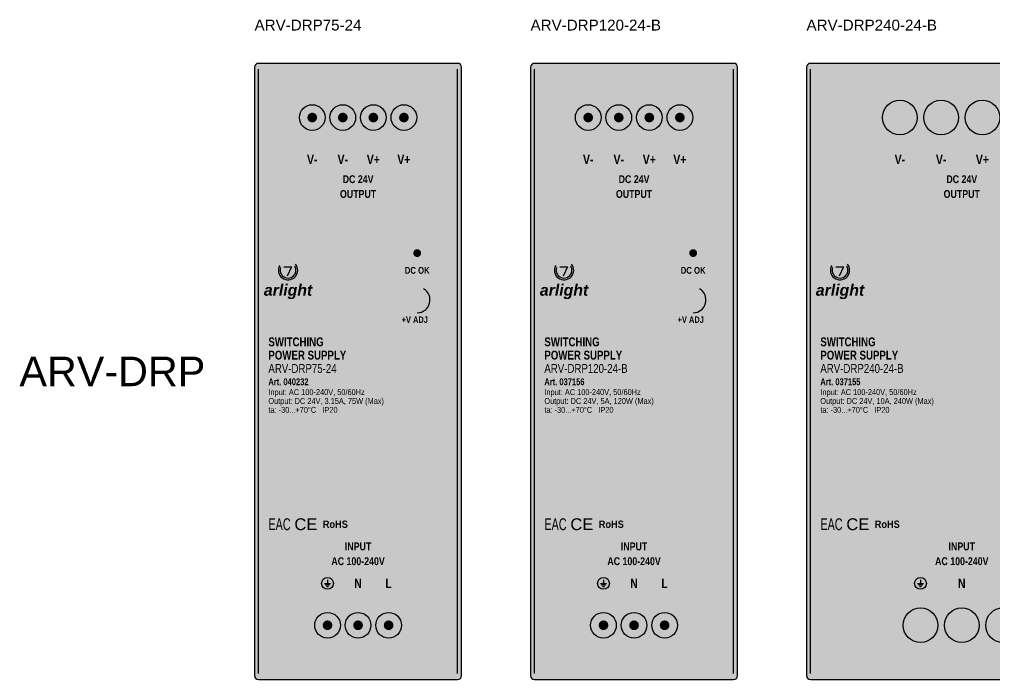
# Model space of a CAD drawing. Header units: millimetres. Extents: x -123 to 1275, y -651 to 54.
# Drawn here: x -47.7 to 150.1, y -323.1 to -189.2 of the extents above; entities that cross this region are included whole.
import ezdxf
from ezdxf.enums import TextEntityAlignment as Align

# ---------------------------------------------------------------- set-up
doc = ezdxf.new("R2010")
doc.units = ezdxf.units.MM
doc.styles.add('AL_Arial', font='arial.ttf')
doc.styles.add('AL_ArialBd', font='arialbd.ttf')
doc.styles.add('AL_ArialBdI', font='arialbi.ttf')
doc.styles.add('AL_ArialN', font='ARIALN.TTF')

# ---------------------------------------------------------------- blocks, each defined once
blk = doc.blocks.new('ARV-DRP75-24')
at = {"true_color": 0x929498}
blk.add_hatch(color=252, dxfattribs=at).paths.add_polyline_path([(0.8, -62.5), (41.2, -62.5, 0.414213562), (42, -61.7), (42, 61.7, 0.414213562), (41.2, 62.5), (0.8, 62.5, 0.414213562), (0, 61.7), (0, -61.7, 0.414213562)])
at = {"true_color": 0xced0d2}
blk.add_hatch(color=254, dxfattribs=at).paths.add_polyline_path([(0.8, 58.5), (41.2, 58.5), (41.2, 61.3), (0.8, 61.3)])
at = {"true_color": 0xb8babc}
blk.add_hatch(color=9, dxfattribs=at).paths.add_polyline_path([(0.8, -58.5), (41.2, -58.5), (41.2, 58.5), (0.8, 58.5)])
at = {"true_color": 0x28282a}
for points in [[(9.2, 47.896), (32.8, 47.896, 0.414213562), (34, 49.096), (34, 53.904, 0.414213562), (32.8, 55.104), (9.2, 55.104, 0.414213562), (8, 53.904), (8, 49.096, 0.414213562)], [(12.3, -55.104), (29.7, -55.104, 0.414213562), (30.9, -53.904), (30.9, -49.096, 0.414213562), (29.7, -47.896), (12.3, -47.896, 0.414213562), (11.1, -49.096), (11.1, -53.904, 0.414213562)]]:
    blk.add_hatch(color=250, dxfattribs=at).paths.add_polyline_path(points)
at = {"true_color": 0x62be78}
h = blk.add_hatch(color=103, dxfattribs=at)
edge = h.paths.add_edge_path()
edge.add_arc((11.7, 51.5), 2.604, 0, 360)
h = blk.add_hatch(color=103, dxfattribs=at)
edge = h.paths.add_edge_path()
edge.add_arc((17.9, 51.5), 2.604, 0, 360)
h = blk.add_hatch(color=103, dxfattribs=at)
edge = h.paths.add_edge_path()
edge.add_arc((24.1, 51.5), 2.604, 0, 360)
h = blk.add_hatch(color=103, dxfattribs=at)
edge = h.paths.add_edge_path()
edge.add_arc((30.3, 51.5), 2.604, 0, 360)
at = {"true_color": 0x448554}
h = blk.add_hatch(color=107, dxfattribs=at)
edge = h.paths.add_edge_path()
edge.add_arc((11.7, 51.5), 1.61448, 0, 360)
at = {"true_color": 0x1c5432}
h = blk.add_hatch(color=109, dxfattribs=at)
edge = h.paths.add_edge_path()
edge.add_arc((11.7, 51.5), 0.98952, 0, 360)
at = {"true_color": 0x448554}
h = blk.add_hatch(color=107, dxfattribs=at)
edge = h.paths.add_edge_path()
edge.add_arc((17.9, 51.5), 1.61448, 0, 360)
at = {"true_color": 0x1c5432}
h = blk.add_hatch(color=109, dxfattribs=at)
edge = h.paths.add_edge_path()
edge.add_arc((17.9, 51.5), 0.98952, 0, 360)
at = {"true_color": 0x448554}
h = blk.add_hatch(color=107, dxfattribs=at)
edge = h.paths.add_edge_path()
edge.add_arc((24.1, 51.5), 1.61448, 0, 360)
at = {"true_color": 0x1c5432}
h = blk.add_hatch(color=109, dxfattribs=at)
edge = h.paths.add_edge_path()
edge.add_arc((24.1, 51.5), 0.98952, 0, 360)
at = {"true_color": 0x448554}
h = blk.add_hatch(color=107, dxfattribs=at)
edge = h.paths.add_edge_path()
edge.add_arc((30.3, 51.5), 1.61448, 0, 360)
at = {"true_color": 0x1c5432}
h = blk.add_hatch(color=109, dxfattribs=at)
edge = h.paths.add_edge_path()
edge.add_arc((30.3, 51.5), 0.98952, 0, 360)
at = {"true_color": 0x464648}
for points in [[(2.5, 35.75), (14.5, 35.75), (14.5, 36.25), (2.5, 36.25)], [(27.5, 35.75), (39.5, 35.75), (39.5, 36.25), (27.5, 36.25)], [(2.5, 35.05), (14.5, 35.05), (14.5, 35.45), (2.5, 35.45)], [(27.5, 35.05), (39.5, 35.05), (39.5, 35.45), (27.5, 35.45)], [(2.5, -35.75), (14.5, -35.75), (14.5, -35.25), (2.5, -35.25)], [(27.5, -35.75), (39.5, -35.75), (39.5, -35.25), (27.5, -35.25)], [(2.5, -36.45), (14.5, -36.45), (14.5, -36.05), (2.5, -36.05)], [(27.5, -36.45), (39.5, -36.45), (39.5, -36.05), (27.5, -36.05)]]:
    blk.add_hatch(color=149, dxfattribs=at).paths.add_polyline_path(points)
at = {"true_color": 0x3c463c}
h = blk.add_hatch(color=250, dxfattribs=at)
edge = h.paths.add_edge_path()
edge.add_arc((33, 24), 0.8, 0, 360)
at = {"true_color": 0x28282a}
h = blk.add_hatch(color=250, dxfattribs=at)
edge = h.paths.add_edge_path()
edge.add_arc((33, 14.5), 1.9, 0, 360)
at = {"true_color": 0x62be78}
h = blk.add_hatch(color=103, dxfattribs=at)
edge = h.paths.add_edge_path()
edge.add_arc((14.8, -51.5), 2.604, 0, 360)
h = blk.add_hatch(color=103, dxfattribs=at)
edge = h.paths.add_edge_path()
edge.add_arc((21, -51.5), 2.604, 0, 360)
h = blk.add_hatch(color=103, dxfattribs=at)
edge = h.paths.add_edge_path()
edge.add_arc((27.2, -51.5), 2.604, 0, 360)
at = {"true_color": 0x448554}
h = blk.add_hatch(color=107, dxfattribs=at)
edge = h.paths.add_edge_path()
edge.add_arc((14.8, -51.5), 1.61448, 0, 360)
at = {"true_color": 0x1c5432}
h = blk.add_hatch(color=109, dxfattribs=at)
edge = h.paths.add_edge_path()
edge.add_arc((14.8, -51.5), 0.98952, 0, 360)
at = {"true_color": 0x448554}
h = blk.add_hatch(color=107, dxfattribs=at)
edge = h.paths.add_edge_path()
edge.add_arc((21, -51.5), 1.61448, 0, 360)
at = {"true_color": 0x1c5432}
h = blk.add_hatch(color=109, dxfattribs=at)
edge = h.paths.add_edge_path()
edge.add_arc((21, -51.5), 0.98952, 0, 360)
at = {"true_color": 0x448554}
h = blk.add_hatch(color=107, dxfattribs=at)
edge = h.paths.add_edge_path()
edge.add_arc((27.2, -51.5), 1.61448, 0, 360)
at = {"true_color": 0x1c5432}
h = blk.add_hatch(color=109, dxfattribs=at)
edge = h.paths.add_edge_path()
edge.add_arc((27.2, -51.5), 0.98952, 0, 360)
at = {"true_color": 0xa5a7a9}
blk.add_hatch(color=253, dxfattribs=at).paths.add_polyline_path([(0.8, -61.3), (41.2, -61.3), (41.2, -58.5), (0.8, -58.5)])
at = {"color": 252, "true_color": 0x8a8b8d}
for p, q in [((0.8, -61.3), (0.8, 61.3)), ((41.2, -61.3), (41.2, 61.3))]:
    blk.add_line(p, q, dxfattribs=at)
at = {"color": 250, "true_color": 0x3c3c3e}
for p, q in [((14.1882, -43.0437), (15.4118, -43.0437)), ((14.4067, -43.32775), (15.1933, -43.32775)), ((14.8, -42.3008), (14.8, -43.0437)), ((14.6252, -43.6118), (14.9748, -43.6118))]:
    blk.add_line(p, q, dxfattribs=at)
blk.add_lwpolyline([(0.8, -62.5), (41.2, -62.5, 0.414213562), (42, -61.7), (42, 61.7, 0.414213562), (41.2, 62.5), (0.8, 62.5, 0.414213562), (0, 61.7), (0, -61.7, 0.414213562)], format="xyb", close=True)
blk.add_lwpolyline([(5.91525, 21.20925), (7.47925, 21.20925), (6.5995, 19.352)], dxfattribs=at)
at = {"color": 97, "true_color": 0x287846}
for centre in [(11.7, 51.5), (17.9, 51.5), (24.1, 51.5), (30.3, 51.5), (14.8, -51.5), (21, -51.5), (27.2, -51.5)]:
    blk.add_circle(centre, 2.604, dxfattribs=at)
at = {"color": 250, "true_color": 0x3c3c3e}
blk.add_circle((14.8, -43), 1.20175, dxfattribs=at)
for centre, radius, start, end in [((6.795, 20.525), 1.955, 150, 400), ((6.795, 20.525), 1.6031, 160, 390), ((33, 14.5), 2.6, 270, 60)]:
    blk.add_arc(centre, radius, start, end, dxfattribs=at)
at = {"color": 250, "true_color": 0x3c3c3e, "style": 'AL_ArialBd', "width": 0.8}
for s, height, p in [('V-', 1.9, (11.7, 43)), ('V-', 1.9, (17.9, 43)), ('V+', 1.9, (24.1, 43)), ('V+', 1.9, (30.3, 43)), ('DC 24V', 1.6, (21, 39)), ('OUTPUT', 1.6, (21, 36)), ('DC OK', 1.4, (33, 20.5)), ('+V ADJ', 1.3, (32.5, 10.5)), ('INPUT', 1.6, (21, -35.5)), ('AC 100-240V', 1.6, (21, -38.5)), ('N', 1.9, (21, -43)), ('L', 1.9, (27.2, -43))]:
    blk.add_text(s, height=height, dxfattribs=at).set_placement(p, align=Align.MIDDLE_CENTER)
at = {"color": 250, "true_color": 0x3c3c3e, "style": 'AL_ArialBdI'}
blk.add_text('arlight', height=2.3, dxfattribs=at).set_placement((6.795, 16.5), align=Align.MIDDLE_CENTER)
at = {"color": 250, "true_color": 0x3c3c3e}
for s, height, style, width, p in [('SWITCHING', 1.8, 'AL_ArialBd', 0.78, (2.8, 6)), ('POWER SUPPLY', 1.8, 'AL_ArialBd', 0.78, (2.8, 3.3)), ('ARV-DRP75-24', 1.8, 'AL_Arial', 0.78, (2.8, 0.6)), ('Art. 040232', 1.4, 'AL_ArialBd', 0.78, (2.8, -2.1)), ('Input: AC 100-240V, 50/60Hz', 1.2, 'AL_Arial', 0.78, (2.8, -4.2)), ('Output: DC 24V, 3.15A, 75W (Max)', 1.2, 'AL_Arial', 0.78, (2.8, -6)), ('ta: -30...+70°C   IP20', 1.2, 'AL_Arial', 0.78, (2.8, -7.8)), ('EAC', 2.4, 'AL_ArialN', 0.8, (2.8, -31)), ('RoHS', 1.488, 'AL_ArialBd', 0.9, (13.84, -31))]:
    blk.add_text(s, height=height, dxfattribs=dict(at, style=style, width=width)).set_placement(p, align=Align.MIDDLE_LEFT)
at = {"color": 250, "true_color": 0x3c3c3e, "style": 'AL_Arial'}
blk.add_text('CE', height=2.4, dxfattribs=at).set_placement((8.08, -31), align=Align.MIDDLE_LEFT)
blk = doc.blocks.new('ARV-DRP120-24-B')
at = {"true_color": 0x929498}
blk.add_hatch(color=252, dxfattribs=at).paths.add_polyline_path([(0.8, -62.5), (41.2, -62.5, 0.414213562), (42, -61.7), (42, 61.7, 0.414213562), (41.2, 62.5), (0.8, 62.5, 0.414213562), (0, 61.7), (0, -61.7, 0.414213562)])
at = {"true_color": 0xced0d2}
blk.add_hatch(color=254, dxfattribs=at).paths.add_polyline_path([(0.8, 58.5), (41.2, 58.5), (41.2, 61.3), (0.8, 61.3)])
at = {"true_color": 0xb8babc}
blk.add_hatch(color=9, dxfattribs=at).paths.add_polyline_path([(0.8, -58.5), (41.2, -58.5), (41.2, 58.5), (0.8, 58.5)])
at = {"true_color": 0x28282a}
for points in [[(9.2, 47.896), (32.8, 47.896, 0.414213562), (34, 49.096), (34, 53.904, 0.414213562), (32.8, 55.104), (9.2, 55.104, 0.414213562), (8, 53.904), (8, 49.096, 0.414213562)], [(12.3, -55.104), (29.7, -55.104, 0.414213562), (30.9, -53.904), (30.9, -49.096, 0.414213562), (29.7, -47.896), (12.3, -47.896, 0.414213562), (11.1, -49.096), (11.1, -53.904, 0.414213562)]]:
    blk.add_hatch(color=250, dxfattribs=at).paths.add_polyline_path(points)
at = {"true_color": 0x62be78}
h = blk.add_hatch(color=103, dxfattribs=at)
edge = h.paths.add_edge_path()
edge.add_arc((11.7, 51.5), 2.604, 0, 360)
h = blk.add_hatch(color=103, dxfattribs=at)
edge = h.paths.add_edge_path()
edge.add_arc((17.9, 51.5), 2.604, 0, 360)
h = blk.add_hatch(color=103, dxfattribs=at)
edge = h.paths.add_edge_path()
edge.add_arc((24.1, 51.5), 2.604, 0, 360)
h = blk.add_hatch(color=103, dxfattribs=at)
edge = h.paths.add_edge_path()
edge.add_arc((30.3, 51.5), 2.604, 0, 360)
at = {"true_color": 0x448554}
h = blk.add_hatch(color=107, dxfattribs=at)
edge = h.paths.add_edge_path()
edge.add_arc((11.7, 51.5), 1.61448, 0, 360)
at = {"true_color": 0x1c5432}
h = blk.add_hatch(color=109, dxfattribs=at)
edge = h.paths.add_edge_path()
edge.add_arc((11.7, 51.5), 0.98952, 0, 360)
at = {"true_color": 0x448554}
h = blk.add_hatch(color=107, dxfattribs=at)
edge = h.paths.add_edge_path()
edge.add_arc((17.9, 51.5), 1.61448, 0, 360)
at = {"true_color": 0x1c5432}
h = blk.add_hatch(color=109, dxfattribs=at)
edge = h.paths.add_edge_path()
edge.add_arc((17.9, 51.5), 0.98952, 0, 360)
at = {"true_color": 0x448554}
h = blk.add_hatch(color=107, dxfattribs=at)
edge = h.paths.add_edge_path()
edge.add_arc((24.1, 51.5), 1.61448, 0, 360)
at = {"true_color": 0x1c5432}
h = blk.add_hatch(color=109, dxfattribs=at)
edge = h.paths.add_edge_path()
edge.add_arc((24.1, 51.5), 0.98952, 0, 360)
at = {"true_color": 0x448554}
h = blk.add_hatch(color=107, dxfattribs=at)
edge = h.paths.add_edge_path()
edge.add_arc((30.3, 51.5), 1.61448, 0, 360)
at = {"true_color": 0x1c5432}
h = blk.add_hatch(color=109, dxfattribs=at)
edge = h.paths.add_edge_path()
edge.add_arc((30.3, 51.5), 0.98952, 0, 360)
at = {"true_color": 0x464648}
for points in [[(2.5, 35.75), (14.5, 35.75), (14.5, 36.25), (2.5, 36.25)], [(27.5, 35.75), (39.5, 35.75), (39.5, 36.25), (27.5, 36.25)], [(2.5, 35.05), (14.5, 35.05), (14.5, 35.45), (2.5, 35.45)], [(27.5, 35.05), (39.5, 35.05), (39.5, 35.45), (27.5, 35.45)], [(2.5, -35.75), (14.5, -35.75), (14.5, -35.25), (2.5, -35.25)], [(27.5, -35.75), (39.5, -35.75), (39.5, -35.25), (27.5, -35.25)], [(2.5, -36.45), (14.5, -36.45), (14.5, -36.05), (2.5, -36.05)], [(27.5, -36.45), (39.5, -36.45), (39.5, -36.05), (27.5, -36.05)]]:
    blk.add_hatch(color=149, dxfattribs=at).paths.add_polyline_path(points)
at = {"true_color": 0x3c463c}
h = blk.add_hatch(color=250, dxfattribs=at)
edge = h.paths.add_edge_path()
edge.add_arc((33, 24), 0.8, 0, 360)
at = {"true_color": 0x28282a}
h = blk.add_hatch(color=250, dxfattribs=at)
edge = h.paths.add_edge_path()
edge.add_arc((33, 14.5), 1.9, 0, 360)
at = {"true_color": 0x62be78}
h = blk.add_hatch(color=103, dxfattribs=at)
edge = h.paths.add_edge_path()
edge.add_arc((14.8, -51.5), 2.604, 0, 360)
h = blk.add_hatch(color=103, dxfattribs=at)
edge = h.paths.add_edge_path()
edge.add_arc((21, -51.5), 2.604, 0, 360)
h = blk.add_hatch(color=103, dxfattribs=at)
edge = h.paths.add_edge_path()
edge.add_arc((27.2, -51.5), 2.604, 0, 360)
at = {"true_color": 0x448554}
h = blk.add_hatch(color=107, dxfattribs=at)
edge = h.paths.add_edge_path()
edge.add_arc((14.8, -51.5), 1.61448, 0, 360)
at = {"true_color": 0x1c5432}
h = blk.add_hatch(color=109, dxfattribs=at)
edge = h.paths.add_edge_path()
edge.add_arc((14.8, -51.5), 0.98952, 0, 360)
at = {"true_color": 0x448554}
h = blk.add_hatch(color=107, dxfattribs=at)
edge = h.paths.add_edge_path()
edge.add_arc((21, -51.5), 1.61448, 0, 360)
at = {"true_color": 0x1c5432}
h = blk.add_hatch(color=109, dxfattribs=at)
edge = h.paths.add_edge_path()
edge.add_arc((21, -51.5), 0.98952, 0, 360)
at = {"true_color": 0x448554}
h = blk.add_hatch(color=107, dxfattribs=at)
edge = h.paths.add_edge_path()
edge.add_arc((27.2, -51.5), 1.61448, 0, 360)
at = {"true_color": 0x1c5432}
h = blk.add_hatch(color=109, dxfattribs=at)
edge = h.paths.add_edge_path()
edge.add_arc((27.2, -51.5), 0.98952, 0, 360)
at = {"true_color": 0xa5a7a9}
blk.add_hatch(color=253, dxfattribs=at).paths.add_polyline_path([(0.8, -61.3), (41.2, -61.3), (41.2, -58.5), (0.8, -58.5)])
at = {"color": 252, "true_color": 0x8a8b8d}
for p, q in [((0.8, -61.3), (0.8, 61.3)), ((41.2, -61.3), (41.2, 61.3))]:
    blk.add_line(p, q, dxfattribs=at)
at = {"color": 250, "true_color": 0x3c3c3e}
for p, q in [((14.1882, -43.0437), (15.4118, -43.0437)), ((14.4067, -43.32775), (15.1933, -43.32775)), ((14.8, -42.3008), (14.8, -43.0437)), ((14.6252, -43.6118), (14.9748, -43.6118))]:
    blk.add_line(p, q, dxfattribs=at)
blk.add_lwpolyline([(0.8, -62.5), (41.2, -62.5, 0.414213562), (42, -61.7), (42, 61.7, 0.414213562), (41.2, 62.5), (0.8, 62.5, 0.414213562), (0, 61.7), (0, -61.7, 0.414213562)], format="xyb", close=True)
blk.add_lwpolyline([(5.91525, 21.20925), (7.47925, 21.20925), (6.5995, 19.352)], dxfattribs=at)
at = {"color": 97, "true_color": 0x287846}
for centre in [(11.7, 51.5), (17.9, 51.5), (24.1, 51.5), (30.3, 51.5), (14.8, -51.5), (21, -51.5), (27.2, -51.5)]:
    blk.add_circle(centre, 2.604, dxfattribs=at)
at = {"color": 250, "true_color": 0x3c3c3e}
blk.add_circle((14.8, -43), 1.20175, dxfattribs=at)
for centre, radius, start, end in [((6.795, 20.525), 1.955, 150, 400), ((6.795, 20.525), 1.6031, 160, 390), ((33, 14.5), 2.6, 270, 60)]:
    blk.add_arc(centre, radius, start, end, dxfattribs=at)
at = {"color": 250, "true_color": 0x3c3c3e, "style": 'AL_ArialBd', "width": 0.8}
for s, height, p in [('V-', 1.9, (11.7, 43)), ('V-', 1.9, (17.9, 43)), ('V+', 1.9, (24.1, 43)), ('V+', 1.9, (30.3, 43)), ('DC 24V', 1.6, (21, 39)), ('OUTPUT', 1.6, (21, 36)), ('DC OK', 1.4, (33, 20.5)), ('+V ADJ', 1.3, (32.5, 10.5)), ('INPUT', 1.6, (21, -35.5)), ('AC 100-240V', 1.6, (21, -38.5)), ('N', 1.9, (21, -43)), ('L', 1.9, (27.2, -43))]:
    blk.add_text(s, height=height, dxfattribs=at).set_placement(p, align=Align.MIDDLE_CENTER)
at = {"color": 250, "true_color": 0x3c3c3e, "style": 'AL_ArialBdI'}
blk.add_text('arlight', height=2.3, dxfattribs=at).set_placement((6.795, 16.5), align=Align.MIDDLE_CENTER)
at = {"color": 250, "true_color": 0x3c3c3e}
for s, height, style, width, p in [('SWITCHING', 1.8, 'AL_ArialBd', 0.78, (2.8, 6)), ('POWER SUPPLY', 1.8, 'AL_ArialBd', 0.78, (2.8, 3.3)), ('ARV-DRP120-24-B', 1.8, 'AL_Arial', 0.78, (2.8, 0.6)), ('Art. 037156', 1.4, 'AL_ArialBd', 0.78, (2.8, -2.1)), ('Input: AC 100-240V, 50/60Hz', 1.2, 'AL_Arial', 0.78, (2.8, -4.2)), ('Output: DC 24V, 5A, 120W (Max)', 1.2, 'AL_Arial', 0.78, (2.8, -6)), ('ta: -30...+70°C   IP20', 1.2, 'AL_Arial', 0.78, (2.8, -7.8)), ('EAC', 2.4, 'AL_ArialN', 0.8, (2.8, -31)), ('RoHS', 1.488, 'AL_ArialBd', 0.9, (13.84, -31))]:
    blk.add_text(s, height=height, dxfattribs=dict(at, style=style, width=width)).set_placement(p, align=Align.MIDDLE_LEFT)
at = {"color": 250, "true_color": 0x3c3c3e, "style": 'AL_Arial'}
blk.add_text('CE', height=2.4, dxfattribs=at).set_placement((8.08, -31), align=Align.MIDDLE_LEFT)
blk = doc.blocks.new('ARV-DRP240-24-B')
at = {"true_color": 0x929498}
blk.add_hatch(color=252, dxfattribs=at).paths.add_polyline_path([(0.8, -62.5), (62.2, -62.5, 0.414213562), (63, -61.7), (63, 61.7, 0.414213562), (62.2, 62.5), (0.8, 62.5, 0.414213562), (0, 61.7), (0, -61.7, 0.414213562)])
at = {"true_color": 0xced0d2}
blk.add_hatch(color=254, dxfattribs=at).paths.add_polyline_path([(0.8, 58.5), (62.2, 58.5), (62.2, 61.3), (0.8, 61.3)])
at = {"true_color": 0xb8babc}
blk.add_hatch(color=9, dxfattribs=at).paths.add_polyline_path([(0.8, -58.5), (62.2, -58.5), (62.2, 58.5), (0.8, 58.5)])
at = {"true_color": 0x28282a}
for points in [[(15.36, 46.9846), (47.64, 46.9846, 0.414213562), (48.84, 48.1846), (48.84, 54.8154, 0.414213562), (47.64, 56.0154), (15.36, 56.0154, 0.414213562), (14.16, 54.8154), (14.16, 48.1846, 0.414213562)], [(19.545, -56.0154), (43.455, -56.0154, 0.414213562), (44.655, -54.8154), (44.655, -48.1846, 0.414213562), (43.455, -46.9846), (19.545, -46.9846, 0.414213562), (18.345, -48.1846), (18.345, -54.8154, 0.414213562)]]:
    blk.add_hatch(color=250, dxfattribs=at).paths.add_polyline_path(points)
at = {"true_color": 0x62be78}
h = blk.add_hatch(color=103, dxfattribs=at)
edge = h.paths.add_edge_path()
edge.add_arc((18.945, 51.5), 3.5154, 0, 360)
at = {"true_color": 0x448554}
h = blk.add_hatch(color=107, dxfattribs=at)
edge = h.paths.add_edge_path()
edge.add_arc((18.945, 51.5), 2.17955, 0, 360)
at = {"true_color": 0x62be78}
h = blk.add_hatch(color=103, dxfattribs=at)
edge = h.paths.add_edge_path()
edge.add_arc((27.315, 51.5), 3.5154, 0, 360)
at = {"true_color": 0x448554}
h = blk.add_hatch(color=107, dxfattribs=at)
edge = h.paths.add_edge_path()
edge.add_arc((27.315, 51.5), 2.17955, 0, 360)
at = {"true_color": 0x62be78}
h = blk.add_hatch(color=103, dxfattribs=at)
edge = h.paths.add_edge_path()
edge.add_arc((35.685, 51.5), 3.5154, 0, 360)
at = {"true_color": 0x448554}
h = blk.add_hatch(color=107, dxfattribs=at)
edge = h.paths.add_edge_path()
edge.add_arc((35.685, 51.5), 2.17955, 0, 360)
at = {"true_color": 0x62be78}
h = blk.add_hatch(color=103, dxfattribs=at)
edge = h.paths.add_edge_path()
edge.add_arc((44.055, 51.5), 3.5154, 0, 360)
at = {"true_color": 0x448554}
h = blk.add_hatch(color=107, dxfattribs=at)
edge = h.paths.add_edge_path()
edge.add_arc((44.055, 51.5), 2.17955, 0, 360)
at = {"true_color": 0x1c5432}
h = blk.add_hatch(color=109, dxfattribs=at)
edge = h.paths.add_edge_path()
edge.add_arc((18.945, 51.5), 1.33585, 0, 360)
h = blk.add_hatch(color=109, dxfattribs=at)
edge = h.paths.add_edge_path()
edge.add_arc((27.315, 51.5), 1.33585, 0, 360)
h = blk.add_hatch(color=109, dxfattribs=at)
edge = h.paths.add_edge_path()
edge.add_arc((35.685, 51.5), 1.33585, 0, 360)
h = blk.add_hatch(color=109, dxfattribs=at)
edge = h.paths.add_edge_path()
edge.add_arc((44.055, 51.5), 1.33585, 0, 360)
at = {"true_color": 0x464648}
for points in [[(2.5, 35.75), (25, 35.75), (25, 36.25), (2.5, 36.25)], [(38, 35.75), (60.5, 35.75), (60.5, 36.25), (38, 36.25)], [(2.5, 35.05), (25, 35.05), (25, 35.45), (2.5, 35.45)], [(38, 35.05), (60.5, 35.05), (60.5, 35.45), (38, 35.45)], [(2.5, -35.75), (25, -35.75), (25, -35.25), (2.5, -35.25)], [(38, -35.75), (60.5, -35.75), (60.5, -35.25), (38, -35.25)], [(2.5, -36.45), (25, -36.45), (25, -36.05), (2.5, -36.05)], [(38, -36.45), (60.5, -36.45), (60.5, -36.05), (38, -36.05)]]:
    blk.add_hatch(color=149, dxfattribs=at).paths.add_polyline_path(points)
at = {"true_color": 0x3c463c}
h = blk.add_hatch(color=250, dxfattribs=at)
edge = h.paths.add_edge_path()
edge.add_arc((54, 24), 0.8, 0, 360)
at = {"true_color": 0x28282a}
h = blk.add_hatch(color=250, dxfattribs=at)
edge = h.paths.add_edge_path()
edge.add_arc((54, 14.5), 1.9, 0, 360)
at = {"true_color": 0x62be78}
h = blk.add_hatch(color=103, dxfattribs=at)
edge = h.paths.add_edge_path()
edge.add_arc((23.13, -51.5), 3.5154, 0, 360)
at = {"true_color": 0x448554}
h = blk.add_hatch(color=107, dxfattribs=at)
edge = h.paths.add_edge_path()
edge.add_arc((23.13, -51.5), 2.17955, 0, 360)
at = {"true_color": 0x62be78}
h = blk.add_hatch(color=103, dxfattribs=at)
edge = h.paths.add_edge_path()
edge.add_arc((31.5, -51.5), 3.5154, 0, 360)
at = {"true_color": 0x448554}
h = blk.add_hatch(color=107, dxfattribs=at)
edge = h.paths.add_edge_path()
edge.add_arc((31.5, -51.5), 2.17955, 0, 360)
at = {"true_color": 0x62be78}
h = blk.add_hatch(color=103, dxfattribs=at)
edge = h.paths.add_edge_path()
edge.add_arc((39.87, -51.5), 3.5154, 0, 360)
at = {"true_color": 0x448554}
h = blk.add_hatch(color=107, dxfattribs=at)
edge = h.paths.add_edge_path()
edge.add_arc((39.87, -51.5), 2.17955, 0, 360)
at = {"true_color": 0x1c5432}
h = blk.add_hatch(color=109, dxfattribs=at)
edge = h.paths.add_edge_path()
edge.add_arc((23.13, -51.5), 1.33585, 0, 360)
h = blk.add_hatch(color=109, dxfattribs=at)
edge = h.paths.add_edge_path()
edge.add_arc((31.5, -51.5), 1.33585, 0, 360)
h = blk.add_hatch(color=109, dxfattribs=at)
edge = h.paths.add_edge_path()
edge.add_arc((39.87, -51.5), 1.33585, 0, 360)
at = {"true_color": 0xa5a7a9}
blk.add_hatch(color=253, dxfattribs=at).paths.add_polyline_path([(0.8, -61.3), (62.2, -61.3), (62.2, -58.5), (0.8, -58.5)])
at = {"color": 252, "true_color": 0x8a8b8d}
for p, q in [((0.8, -61.3), (0.8, 61.3)), ((62.2, -61.3), (62.2, 61.3))]:
    blk.add_line(p, q, dxfattribs=at)
at = {"color": 250, "true_color": 0x3c3c3e}
for p, q in [((22.5182, -43.0437), (23.7418, -43.0437)), ((22.7367, -43.32775), (23.5233, -43.32775)), ((23.13, -42.3008), (23.13, -43.0437)), ((22.9552, -43.6118), (23.3048, -43.6118))]:
    blk.add_line(p, q, dxfattribs=at)
blk.add_lwpolyline([(0.8, -62.5), (62.2, -62.5, 0.414213562), (63, -61.7), (63, 61.7, 0.414213562), (62.2, 62.5), (0.8, 62.5, 0.414213562), (0, 61.7), (0, -61.7, 0.414213562)], format="xyb", close=True)
blk.add_lwpolyline([(5.91525, 21.20925), (7.47925, 21.20925), (6.5995, 19.352)], dxfattribs=at)
at = {"color": 97, "true_color": 0x287846}
for centre in [(18.945, 51.5), (27.315, 51.5), (35.685, 51.5), (44.055, 51.5), (23.13, -51.5), (31.5, -51.5), (39.87, -51.5)]:
    blk.add_circle(centre, 3.5154, dxfattribs=at)
at = {"color": 250, "true_color": 0x3c3c3e}
blk.add_circle((23.13, -43), 1.20175, dxfattribs=at)
for centre, radius, start, end in [((6.795, 20.525), 1.955, 150, 400), ((6.795, 20.525), 1.6031, 160, 390), ((54, 14.5), 2.6, 270, 60)]:
    blk.add_arc(centre, radius, start, end, dxfattribs=at)
at = {"color": 250, "true_color": 0x3c3c3e, "style": 'AL_ArialBd', "width": 0.8}
for s, height, p in [('V-', 1.9, (18.945, 43)), ('V-', 1.9, (27.315, 43)), ('V+', 1.9, (35.685, 43)), ('V+', 1.9, (44.055, 43)), ('DC 24V', 1.6, (31.5, 39)), ('OUTPUT', 1.6, (31.5, 36)), ('DC OK', 1.4, (54, 20.5)), ('+V ADJ', 1.3, (53.5, 10.5)), ('INPUT', 1.6, (31.5, -35.5)), ('AC 100-240V', 1.6, (31.5, -38.5)), ('N', 1.9, (31.5, -43)), ('L', 1.9, (39.87, -43))]:
    blk.add_text(s, height=height, dxfattribs=at).set_placement(p, align=Align.MIDDLE_CENTER)
at = {"color": 250, "true_color": 0x3c3c3e, "style": 'AL_ArialBdI'}
blk.add_text('arlight', height=2.3, dxfattribs=at).set_placement((6.795, 16.5), align=Align.MIDDLE_CENTER)
at = {"color": 250, "true_color": 0x3c3c3e}
for s, height, style, width, p in [('SWITCHING', 1.8, 'AL_ArialBd', 0.78, (2.8, 6)), ('POWER SUPPLY', 1.8, 'AL_ArialBd', 0.78, (2.8, 3.3)), ('ARV-DRP240-24-B', 1.8, 'AL_Arial', 0.78, (2.8, 0.6)), ('Art. 037155', 1.4, 'AL_ArialBd', 0.78, (2.8, -2.1)), ('Input: AC 100-240V, 50/60Hz', 1.2, 'AL_Arial', 0.78, (2.8, -4.2)), ('Output: DC 24V, 10A, 240W (Max)', 1.2, 'AL_Arial', 0.78, (2.8, -6)), ('ta: -30...+70°C   IP20', 1.2, 'AL_Arial', 0.78, (2.8, -7.8)), ('EAC', 2.4, 'AL_ArialN', 0.8, (2.8, -31)), ('RoHS', 1.488, 'AL_ArialBd', 0.9, (13.84, -31))]:
    blk.add_text(s, height=height, dxfattribs=dict(at, style=style, width=width)).set_placement(p, align=Align.MIDDLE_LEFT)
at = {"color": 250, "true_color": 0x3c3c3e, "style": 'AL_Arial'}
blk.add_text('CE', height=2.4, dxfattribs=at).set_placement((8.08, -31), align=Align.MIDDLE_LEFT)

msp = doc.modelspace()

# ---------------------------------------------------------------- block references
for name, p in [('ARV-DRP75-24', (0, -260.6)), ('ARV-DRP120-24-B', (56, -260.6)), ('ARV-DRP240-24-B', (112, -260.6))]:
    msp.add_blockref(name, p)

# ---------------------------------------------------------------- texts
at = {"style": 'AL_Arial'}
for s, p in [('ARV-DRP75-24', (0, -192.1)), ('ARV-DRP120-24-B', (56, -192.1)), ('ARV-DRP240-24-B', (112, -192.1))]:
    msp.add_text(s, height=2.2, dxfattribs=at).set_placement(p, align=Align.BOTTOM_LEFT)
msp.add_text('ARV-DRP', height=6, dxfattribs=at).set_placement((-10, -260.6), align=Align.MIDDLE_RIGHT)

doc.saveas('drawing.dxf')
